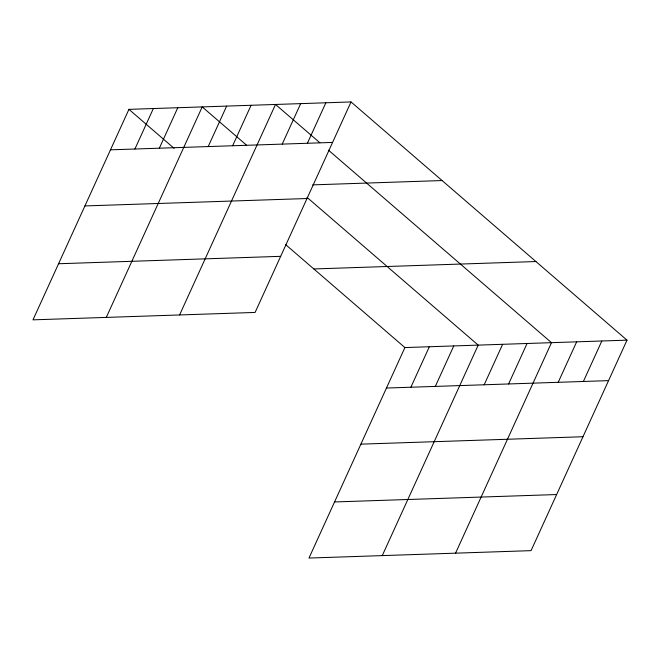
<?xml version="1.0" encoding="UTF-8"?>
<svg xmlns="http://www.w3.org/2000/svg" width="660" height="660" viewBox="0 0 660 660"><rect width="100%" height="100%" fill="white"/><g stroke="black" fill="none" stroke-linecap="round" stroke-linejoin="round"><path stroke-width="0.99" d="M351.021 101.945L128.931 109.354L33 319.844L255.098 312.436L351.021 101.945L627 340.156L531.069 550.646L308.979 558.055L404.902 347.564L627 340.156M134.912 149.02L153.359 108.537M159.34 148.203L177.787 107.72M106.293 317.402L202.216 106.904L246.584 145.2M208.205 146.569L226.652 106.095M232.633 145.761L251.08 105.278M179.586 314.96L275.509 104.462L319.877 142.758M282.233 144.103L300.679 103.62M307.403 143.261L325.85 102.787M410.883 387.222L429.338 346.748M435.319 386.413L453.766 345.931M382.264 555.613L478.195 345.114L307.024 197.365M484.176 384.78L502.623 344.305M508.612 383.963L527.059 343.489M455.557 553.171L551.488 342.672L328.441 150.15M558.212 382.313L576.659 341.83M583.382 381.472L601.829 340.997M110.484 149.828L332.574 142.428M312.634 184.874L442.093 180.551M84.909 205.936L307.007 198.528M58.567 263.744L280.665 256.336M313.83 268.95L535.928 261.541M386.455 388.039L608.553 380.63M360.888 444.147L582.986 436.738M334.546 501.946L556.644 494.546M128.931 109.354L174.075 148.319M285.607 244.588L404.902 347.564"/></g></svg>
